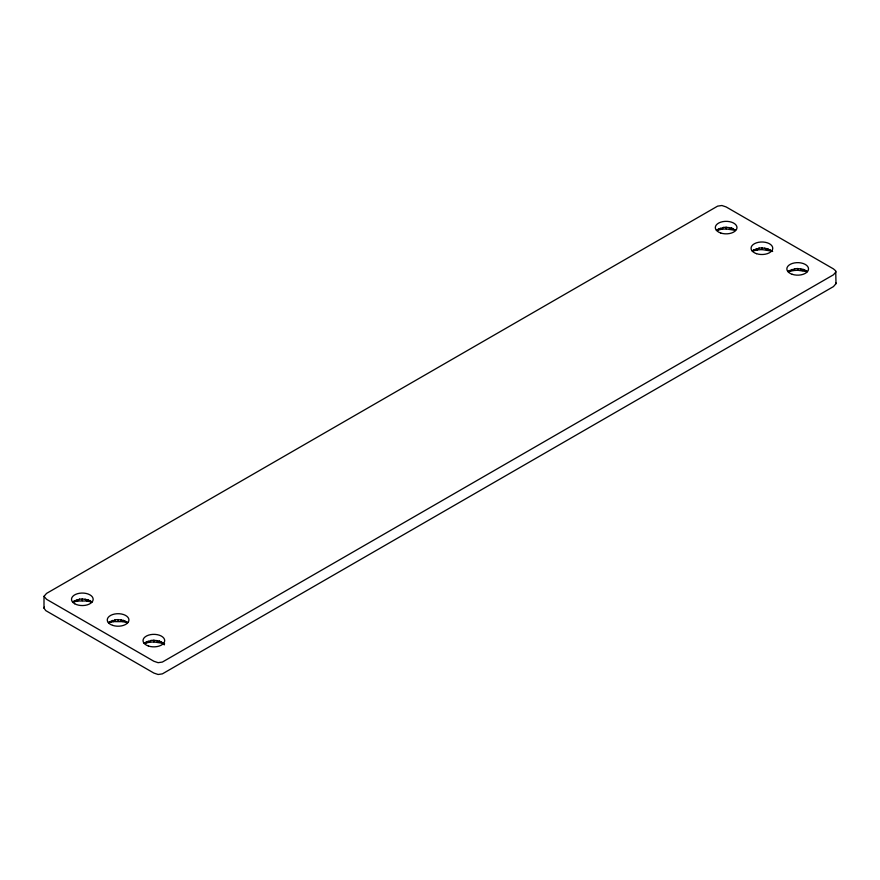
<?xml version="1.0" encoding="UTF-8"?>
<svg xmlns="http://www.w3.org/2000/svg" width="880" height="880" viewBox="0 0 880 880"><rect width="100%" height="100%" fill="white"/><g stroke="black" fill="none" stroke-linecap="round" stroke-linejoin="round"><path stroke-width="1.32" d="M44 596.354L46.552 593.406L717.629 206.129L721.886 205.513L726.143 206.943L833.448 268.895L835.714 270.864L836 283.646L833.448 286.594L162.371 673.871L158.114 674.487L153.857 673.057L45.771 610.61L44 608.157L44 596.354L46.552 599.302L153.857 661.254L158.114 662.684L162.371 662.068L833.448 274.802L836 271.843M44 608.157L44.286 607.167M79.519 599.159L73.26 602.041L77.627 600.996L79.519 599.159L82.324 598.95L87.747 599.786L92.048 601.942M115.28 619.806L109.021 622.688L113.399 621.643L115.28 619.806L118.085 619.597L123.508 620.433L127.82 622.6M151.052 640.453L144.793 643.335L149.171 642.29L151.052 640.453L153.857 640.244L159.28 641.08L164.615 643.83M723.338 227.447L717.079 230.329L721.446 229.284L723.338 227.447L726.143 227.238L731.566 228.074L735.526 230.373M759.099 248.105L752.851 250.987L757.218 249.942L759.099 248.105L761.915 247.885L767.327 248.732L772.662 251.482M794.871 268.752L788.612 271.634L792.99 270.589L794.871 268.752L797.676 268.543L803.099 269.379L807.4 271.546M72.941 602.074L76.901 599.786M108.702 622.721L112.673 620.433M144.474 643.379L148.434 641.08M716.76 230.373L720.72 228.074M752.521 251.02L756.492 248.732M788.293 271.667L792.253 269.379M716.419 230.241L718.476 229.075M72.6 601.942L74.657 600.776M752.18 250.888L754.248 249.722M108.361 622.6L110.429 621.423M787.952 271.546L790.009 270.369M144.133 643.247L146.19 642.081M721.446 229.284L726.143 228.932L735.207 230.329L731.566 228.074M757.218 249.942L761.915 249.579L770.979 250.987L767.327 248.732M792.99 270.589L797.676 270.237L806.74 271.634L803.099 269.379M77.627 600.996L87.01 600.996L91.388 602.041L87.747 599.786M113.399 621.643L122.782 621.643L127.149 622.688L123.508 620.433M149.171 642.29L153.857 641.938L162.921 643.335L159.28 641.08M805.343 270.369L807.059 271.667M769.571 249.722L771.298 251.02M161.524 642.081L164.329 644.886M125.752 621.423L127.479 622.721M89.991 600.776L91.707 602.074M800.481 268.752L802.373 270.589M764.72 248.105L766.601 249.942M728.948 227.447L730.829 229.284M156.662 640.453L158.554 642.29M120.901 619.806L122.782 621.643M85.129 599.159L87.01 600.996M835.714 282.667L836 283.646M797.676 268.543L797.676 270.237M761.915 247.885L761.915 249.579M726.143 227.238L726.143 228.932M153.857 640.244L153.857 641.938M118.085 619.597L118.085 621.291M82.324 598.95L82.324 600.633M74.657 603.724A10.835 6.259 0 0 0 92.796 600.919A10.835 6.259 0 0 0 79.519 593.263A10.835 6.259 0 0 0 74.657 603.724M112.673 625.372A10.835 6.259 0 0 0 128.931 619.949A10.835 6.259 0 0 0 112.673 614.537A10.835 6.259 0 0 0 112.673 625.372M148.434 646.019A10.835 6.259 0 0 0 164.692 640.607A10.835 6.259 0 0 0 148.434 635.184A10.835 6.259 0 0 0 148.434 646.019M720.72 233.013A10.835 6.259 0 0 0 736.978 227.601A10.835 6.259 0 0 0 720.72 222.178A10.835 6.259 0 0 0 720.72 233.013M756.492 253.671A10.835 6.259 0 0 0 772.75 248.248A10.835 6.259 0 0 0 756.492 242.825A10.835 6.259 0 0 0 756.492 253.671M792.253 274.318A10.835 6.259 0 0 0 808.522 268.895A10.835 6.259 0 0 0 792.253 263.483A10.835 6.259 0 0 0 792.253 274.318"/></g></svg>
